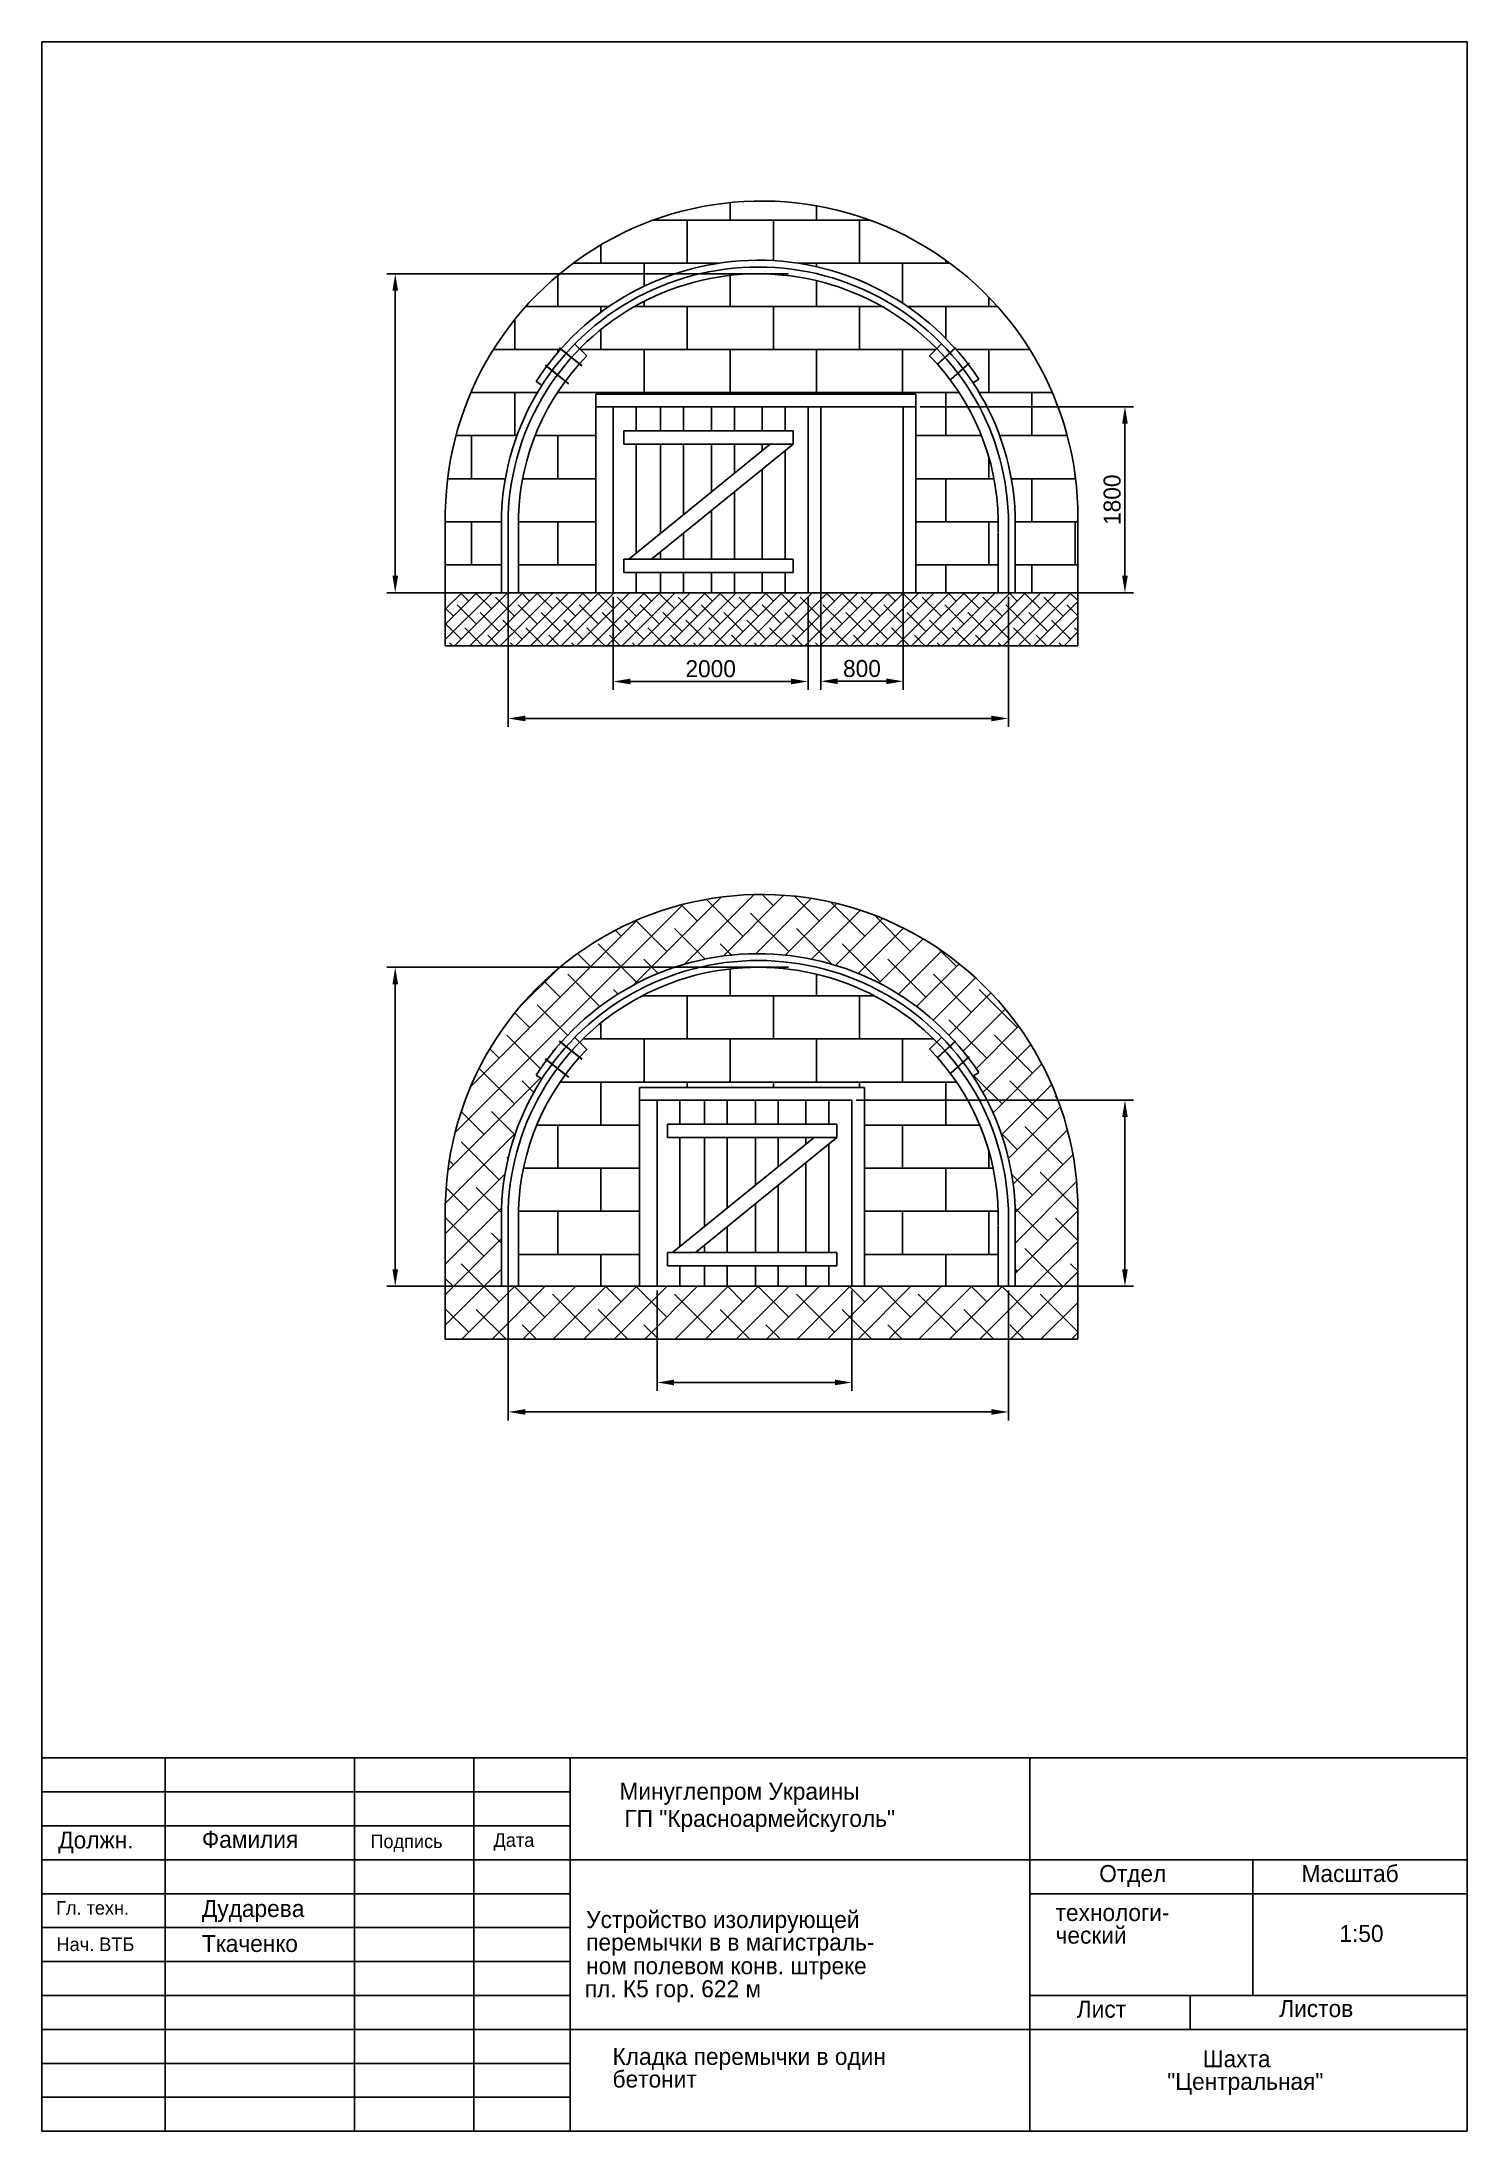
# Model space of a CAD drawing. Header units: millimetres. Extents: x 337 to 547, y -59 to 249.
import ezdxf

# ---------------------------------------------------------------- set-up
doc = ezdxf.new("R2010")
doc.units = ezdxf.units.MM
doc.dimstyles.new('ISO-25', dxfattribs={"dimtxt": 2.5, "dimasz": 2.5, "dimexe": 1.25, "dimexo": 0.625, "dimtad": 1, "dimtxsty": 'Standard', "dimcen": 2.5, "dimadec": 0, "dimazin": 0, "dimtfac": 1, "dimtmove": 0, "dimatfit": 3, "dimfxl": 0, "dimarcsym": 0})

# ---------------------------------------------------------------- blocks, each defined once
blk = doc.blocks.new('*D6')
at = {"color": 0, "lineweight": -2}
for p, q in [((405.45, 167.44), (405.45, 147.58)), ((479.13, 166.73), (479.13, 147.58)), ((476.63, 148.83), (407.95, 148.83))]:
    blk.add_line(p, q, dxfattribs=at)
at = {"color": 0}
for points in [[(407.95, 149.25), (407.95, 148.41), (405.45, 148.83)], [(476.63, 149.25), (476.63, 148.41), (479.13, 148.83)]]:
    blk.add_solid(points, dxfattribs=at)
at = {"layer": 'Defpoints', "color": 0}
for p in [(405.45, 168.07), (479.13, 167.36), (405.45, 148.83)]:
    blk.add_point(p, dxfattribs=at)
blk = doc.blocks.new('*D7')
at = {"color": 0, "lineweight": -2}
for p, q in [((446.75, 214.35), (387.55, 214.35)), ((388.8, 211.85), (388.8, 169.86)), ((445.8, 167.36), (387.55, 167.36))]:
    blk.add_line(p, q, dxfattribs=at)
at = {"color": 0}
for points in [[(388.39, 211.85), (389.22, 211.85), (388.8, 214.35)], [(388.39, 169.86), (389.22, 169.86), (388.8, 167.36)]]:
    blk.add_solid(points, dxfattribs=at)
at = {"layer": 'Defpoints', "color": 0}
for p in [(447.38, 214.35), (388.8, 167.36), (446.43, 167.36)]:
    blk.add_point(p, dxfattribs=at)
blk = doc.blocks.new('*D23')
at = {"color": 0, "lineweight": -2}
for p, q in [((466.13, 194.77), (497.56, 194.77)), ((496.31, 192.27), (496.31, 169.86)), ((466.13, 167.36), (497.56, 167.36))]:
    blk.add_line(p, q, dxfattribs=at)
at = {"color": 0}
for points in [[(495.89, 192.27), (496.72, 192.27), (496.31, 194.77)], [(495.89, 169.86), (496.72, 169.86), (496.31, 167.36)]]:
    blk.add_solid(points, dxfattribs=at)
at = {"layer": 'Defpoints', "color": 0}
for p in [(465.5, 194.77), (465.5, 167.36), (496.31, 167.36)]:
    blk.add_point(p, dxfattribs=at)
at = {"color": 0, "insert": (494.43, 181.06), "char_height": 2.5, "attachment_point": 5, "rotation": 90}
blk.add_mtext('1800', dxfattribs=at)
blk = doc.blocks.new('*D24')
at = {"color": 0, "lineweight": -2}
for p, q in [((451.49, 194.14), (451.49, 153.06)), ((463.63, 194.14), (463.63, 153.06)), ((453.99, 154.31), (461.13, 154.31))]:
    blk.add_line(p, q, dxfattribs=at)
at = {"color": 0}
for points in [[(453.99, 154.73), (453.99, 153.89), (451.49, 154.31)], [(461.13, 154.73), (461.13, 153.89), (463.63, 154.31)]]:
    blk.add_solid(points, dxfattribs=at)
at = {"layer": 'Defpoints', "color": 0}
for p in [(451.49, 194.77), (463.63, 194.77), (463.63, 154.31)]:
    blk.add_point(p, dxfattribs=at)
at = {"color": 0, "insert": (457.56, 156.18), "char_height": 2.5, "attachment_point": 5}
blk.add_mtext('800', dxfattribs=at)
blk = doc.blocks.new('*D25')
at = {"color": 0, "lineweight": -2}
for p, q in [((420.93, 166.73), (420.93, 153.03)), ((449.62, 166.73), (449.62, 153.03)), ((447.12, 154.28), (423.43, 154.28))]:
    blk.add_line(p, q, dxfattribs=at)
at = {"color": 0}
for points in [[(423.43, 154.69), (423.43, 153.86), (420.93, 154.28)], [(447.12, 154.69), (447.12, 153.86), (449.62, 154.28)]]:
    blk.add_solid(points, dxfattribs=at)
at = {"layer": 'Defpoints', "color": 0}
for p in [(420.93, 167.36), (449.62, 167.36), (420.93, 154.28)]:
    blk.add_point(p, dxfattribs=at)
at = {"color": 0, "insert": (435.27, 156.15), "char_height": 2.5, "attachment_point": 5}
blk.add_mtext('2000', dxfattribs=at)
blk = doc.blocks.new('*D26')
at = {"color": 0, "lineweight": -2}
for p, q in [((405.45, 65.25), (405.45, 45.39)), ((479.13, 64.54), (479.13, 45.39)), ((476.63, 46.64), (407.95, 46.64))]:
    blk.add_line(p, q, dxfattribs=at)
at = {"color": 0}
for points in [[(407.95, 47.05), (407.95, 46.22), (405.45, 46.64)], [(476.63, 47.05), (476.63, 46.22), (479.13, 46.64)]]:
    blk.add_solid(points, dxfattribs=at)
at = {"layer": 'Defpoints', "color": 0}
for p in [(405.45, 65.87), (479.13, 65.16), (405.45, 46.64)]:
    blk.add_point(p, dxfattribs=at)
blk = doc.blocks.new('*D27')
at = {"color": 0, "lineweight": -2}
for p, q in [((446.75, 112.16), (387.55, 112.16)), ((388.8, 109.66), (388.8, 67.66)), ((445.8, 65.16), (387.55, 65.16))]:
    blk.add_line(p, q, dxfattribs=at)
at = {"color": 0}
for points in [[(388.39, 109.66), (389.22, 109.66), (388.8, 112.16)], [(388.39, 67.66), (389.22, 67.66), (388.8, 65.16)]]:
    blk.add_solid(points, dxfattribs=at)
at = {"layer": 'Defpoints', "color": 0}
for p in [(447.38, 112.16), (388.8, 65.16), (446.43, 65.16)]:
    blk.add_point(p, dxfattribs=at)
blk = doc.blocks.new('*D28')
at = {"color": 0, "lineweight": -2}
for p, q in [((456.7, 92.58), (497.56, 92.58)), ((496.31, 90.08), (496.31, 67.66)), ((456.7, 65.16), (497.56, 65.16))]:
    blk.add_line(p, q, dxfattribs=at)
at = {"color": 0}
for points in [[(495.89, 90.08), (496.72, 90.08), (496.31, 92.58)], [(495.89, 67.66), (496.72, 67.66), (496.31, 65.16)]]:
    blk.add_solid(points, dxfattribs=at)
at = {"layer": 'Defpoints', "color": 0}
for p in [(456.07, 92.58), (456.07, 65.16), (496.31, 65.16)]:
    blk.add_point(p, dxfattribs=at)
blk = doc.blocks.new('*D32')
at = {"color": 0, "lineweight": -2}
for p, q in [((427.38, 64.54), (427.38, 49.73)), ((456.07, 64.54), (456.07, 49.73)), ((453.57, 50.98), (429.88, 50.98))]:
    blk.add_line(p, q, dxfattribs=at)
at = {"color": 0}
for points in [[(429.88, 51.4), (429.88, 50.57), (427.38, 50.98)], [(453.57, 51.4), (453.57, 50.57), (456.07, 50.98)]]:
    blk.add_solid(points, dxfattribs=at)
at = {"layer": 'Defpoints', "color": 0}
for p in [(427.38, 65.16), (456.07, 65.16), (427.38, 50.98)]:
    blk.add_point(p, dxfattribs=at)

msp = doc.modelspace()

# ---------------------------------------------------------------- hatches: boundary and pattern name
h = msp.add_hatch()
h.set_pattern_fill('BRICK', color=256, style=0)
h.paths.add_polyline_path([(396.18, 177.648), (396.18, 167.355), (404.445, 167.355), (404.445, 178.757, -0.1349998), (410.413, 197.929), (409.571, 198.469, -0.2517057), (441.73, 216.352), (441.73, 225.074, 0.4128612)])
h.paths.add_polyline_path([(474.762, 198.84), (473.927, 198.29, -0.1549431), (480.129, 176.23), (480.129, 167.355), (489.351, 167.355), (489.351, 180.217, 0.4098837), (441.73, 225.074), (441.73, 216.352, -0.2563067)])
h = msp.add_hatch()
h.set_pattern_fill('BRICK', color=256, style=0)
h.paths.add_polyline_path([(468.585, 203.325, 0.4197696), (415.962, 203.298), (417.033, 202.248, 0.187367), (406.945, 178.714), (406.945, 167.355), (418.338, 167.355), (418.338, 196.635), (465.5, 196.635), (465.5, 167.355), (477.629, 167.355), (477.629, 176.272, 0.1931803), (468.667, 201.043), (467.523, 202.282)])
h = msp.add_hatch()
h.set_pattern_fill('ANSI38', color=256, scale=0.5, style=0)
h.paths.add_polyline_path([(489.351, 167.355), (396.18, 167.355), (396.18, 159.551), (489.351, 159.551)])
h = msp.add_hatch()
h.set_pattern_fill('ANSI38', color=256, style=0)
h.paths.add_polyline_path([(396.18, 75.456), (396.18, 65.164), (404.445, 65.164), (404.445, 76.565, -0.1349998), (410.413, 95.738), (409.571, 96.278, -0.5430464), (474.762, 96.648), (473.927, 96.099, -0.1549431), (480.129, 74.038), (480.129, 65.164), (489.351, 65.164), (489.351, 78.026, 0.9903343)])
h = msp.add_hatch()
h.set_pattern_fill('BRICK', color=256, style=0)
h.paths.add_polyline_path([(415.962, 101.106), (417.033, 100.056, 0.187367), (406.945, 76.523), (406.945, 65.164), (424.788, 65.164), (424.788, 94.444), (457.938, 94.444), (457.938, 65.164), (477.629, 65.164), (477.629, 74.081, 0.1931803), (468.667, 98.852), (467.523, 100.09), (468.585, 101.133, 0.4197696)])
h = msp.add_hatch()
h.set_pattern_fill('ANSI38', color=256, style=0)
h.paths.add_polyline_path([(489.351, 65.164), (396.18, 65.164), (396.18, 57.359), (489.351, 57.359)])

# ---------------------------------------------------------------- linework, layer by layer
for p, q in [((336.73, 248.545), (546.73, 248.545)), ((336.73, 248.545), (336.73, -59.354)), ((546.73, 248.545), (546.73, -59.354)), ((415.248, 203.998), (417.033, 202.248)), ((467.523, 202.282), (469.299, 204.025)), ((468.667, 201.043), (467.523, 202.282)), ((409.571, 198.469), (410.413, 197.929)), ((474.762, 198.84), (473.927, 198.29)), ((418.338, 196.635), (465.5, 196.635)), ((418.338, 196.635), (418.338, 167.355)), ((418.338, 194.768), (449.621, 194.768)), ((420.925, 194.768), (420.925, 167.355)), ((424.288, 194.768), (424.288, 191.233)), ((427.891, 194.768), (427.891, 191.233)), ((431.253, 194.768), (431.253, 191.233)), ((435.417, 194.768), (435.417, 191.233)), ((438.779, 194.768), (438.779, 191.233)), ((442.863, 194.768), (442.863, 191.233)), ((446.225, 194.768), (446.225, 191.233)), ((449.621, 194.768), (449.621, 167.355)), ((449.621, 194.768), (465.5, 194.768)), ((451.488, 194.768), (451.488, 167.355)), ((463.633, 194.768), (463.633, 167.355)), ((465.5, 196.635), (465.5, 167.355)), ((422.464, 191.233), (447.422, 191.233)), ((422.464, 189.262), (422.464, 191.233)), ((447.422, 191.233), (447.422, 189.262)), ((447.422, 189.262), (422.464, 189.262)), ((444.051, 189.262), (423.194, 172.318)), ((424.288, 189.262), (424.288, 173.207)), ((447.422, 189.262), (426.565, 172.318)), ((427.891, 189.262), (427.891, 176.134)), ((431.253, 189.262), (431.253, 178.865)), ((435.417, 189.262), (435.417, 182.248)), ((438.779, 189.262), (438.779, 184.979)), ((442.863, 189.262), (442.863, 188.297)), ((446.225, 188.29), (446.225, 172.318)), ((442.863, 185.558), (442.863, 172.318)), ((438.779, 182.241), (438.779, 172.318)), ((396.18, 159.551), (396.18, 178.757)), ((404.445, 167.355), (404.445, 178.757)), ((405.445, 167.355), (405.445, 178.757)), ((406.945, 167.355), (406.945, 178.757)), ((435.417, 179.509), (435.417, 172.318)), ((489.351, 180.217), (489.351, 159.551)), ((431.253, 176.127), (431.253, 172.318)), ((477.629, 167.355), (477.629, 176.23)), ((479.129, 167.355), (479.129, 176.23)), ((480.129, 167.355), (480.129, 176.23)), ((427.891, 173.395), (427.891, 172.318)), ((422.464, 172.318), (447.422, 172.318)), ((422.464, 170.347), (422.464, 172.318)), ((447.422, 170.347), (422.464, 170.347)), ((424.288, 170.347), (424.288, 167.355)), ((427.891, 170.347), (427.891, 167.355)), ((431.253, 170.347), (431.253, 167.355)), ((435.417, 170.347), (435.417, 167.355)), ((438.779, 170.347), (438.779, 167.355)), ((442.863, 170.347), (442.863, 167.355)), ((446.225, 170.347), (446.225, 167.355)), ((447.422, 172.318), (447.422, 170.347)), ((394.445, 167.355), (489.351, 167.355)), ((396.18, 167.355), (396.18, 159.551)), ((489.351, 167.355), (396.18, 167.355)), ((489.351, 159.551), (489.351, 167.355)), ((396.18, 159.551), (489.351, 159.551)), ((415.248, 101.806), (417.033, 100.056)), ((467.523, 100.09), (469.299, 101.834)), ((468.667, 98.852), (467.523, 100.09)), ((409.571, 96.278), (410.413, 95.738)), ((474.762, 96.648), (473.927, 96.099)), ((424.788, 94.444), (457.938, 94.444)), ((424.788, 94.444), (424.788, 65.164)), ((424.788, 92.577), (456.071, 92.577)), ((427.376, 92.577), (427.376, 65.164)), ((430.738, 92.577), (430.738, 89.042)), ((434.341, 92.577), (434.341, 89.042)), ((437.704, 92.577), (437.704, 89.042)), ((441.867, 92.577), (441.867, 89.042)), ((445.23, 92.577), (445.23, 89.042)), ((449.313, 92.577), (449.313, 89.042)), ((452.676, 92.577), (452.676, 89.042)), ((456.071, 92.577), (456.071, 65.164)), ((457.938, 94.444), (457.938, 65.164)), ((428.915, 89.042), (453.872, 89.042)), ((428.915, 87.071), (428.915, 89.042)), ((453.872, 87.071), (428.915, 87.071)), ((450.501, 87.071), (429.644, 70.127)), ((430.738, 87.071), (430.738, 71.015)), ((453.872, 87.071), (433.015, 70.127)), ((434.341, 87.071), (434.341, 73.942)), ((437.704, 87.071), (437.704, 76.674)), ((441.867, 87.071), (441.867, 80.056)), ((445.23, 87.071), (445.23, 82.788)), ((449.313, 87.071), (449.313, 86.105)), ((453.872, 89.042), (453.872, 87.071)), ((449.313, 83.367), (449.313, 70.127)), ((452.676, 86.099), (452.676, 70.127)), ((441.867, 77.318), (441.867, 70.127)), ((445.23, 80.05), (445.23, 70.127)), ((489.351, 78.026), (489.351, 57.359)), ((396.18, 57.359), (396.18, 76.565)), ((404.445, 65.164), (404.445, 76.565)), ((405.445, 65.164), (405.445, 76.565)), ((406.945, 65.164), (406.945, 76.565)), ((437.704, 73.936), (437.704, 70.127)), ((477.629, 65.164), (477.629, 74.038)), ((479.129, 65.164), (479.129, 74.038)), ((480.129, 65.164), (480.129, 74.038)), ((434.341, 71.204), (434.341, 70.127)), ((428.915, 70.127), (453.872, 70.127)), ((428.915, 68.155), (428.915, 70.127)), ((453.872, 68.155), (428.915, 68.155)), ((430.738, 68.155), (430.738, 65.164)), ((434.341, 68.155), (434.341, 65.164)), ((437.704, 68.155), (437.704, 65.164)), ((441.867, 68.155), (441.867, 65.164)), ((445.23, 68.155), (445.23, 65.164)), ((449.313, 68.155), (449.313, 65.164)), ((452.676, 68.155), (452.676, 65.164)), ((453.872, 70.127), (453.872, 68.155)), ((394.445, 65.164), (489.351, 65.164)), ((396.18, 65.164), (396.18, 57.359)), ((489.351, 65.164), (396.18, 65.164)), ((489.351, 57.359), (489.351, 65.164)), ((396.18, 57.359), (489.351, 57.359)), ((336.73, -4.354), (546.73, -4.354)), ((354.884, -4.354), (354.884, -59.354)), ((382.787, -4.354), (382.787, -59.354)), ((400.377, -4.354), (400.377, -59.354)), ((414.561, -4.354), (414.561, -59.354)), ((482.294, -4.354), (482.294, -59.354)), ((336.73, -9.354), (414.561, -9.354)), ((336.73, -14.354), (414.561, -14.354)), ((336.73, -19.354), (546.73, -19.354)), ((515.125, -19.354), (515.125, -39.354)), ((336.73, -24.354), (414.561, -24.354)), ((482.294, -24.354), (546.73, -24.354)), ((336.73, -29.354), (414.561, -29.354)), ((336.73, -34.354), (414.561, -34.354)), ((336.73, -39.354), (414.561, -39.354)), ((482.294, -39.354), (546.73, -39.354)), ((505.928, -39.354), (505.928, -44.354)), ((336.73, -44.354), (546.73, -44.354)), ((336.73, -49.354), (414.561, -49.354)), ((336.73, -54.354), (414.561, -54.354)), ((336.73, -59.354), (546.73, -59.354))]:
    msp.add_line(p, q)
at = {"lineweight": 30}
for p, q in [((412.957, 203.444), (416.271, 200.797)), ((471.352, 203.455), (468.619, 201)), ((410.914, 200.874), (414.307, 198.164)), ((473.341, 201.172), (470.662, 198.765)), ((410.914, 98.683), (414.307, 95.973)), ((412.957, 101.252), (416.271, 98.606)), ((471.352, 101.264), (468.619, 98.808)), ((473.341, 98.98), (470.662, 96.573))]:
    msp.add_line(p, q, dxfattribs=at)
for centre, radius, start, end in [((442.778, 178.48), 46.605, 357.86365, 181.02337), ((442.287, 177.493), 38.863, 33.3178, 147.33387), ((442.287, 177.493), 37.863, 358.08761, 178.08761), ((442.287, 177.493), 36.863, 358.08761, 178.08761), ((442.287, 177.493), 35.363, 135.57199, 178.08761), ((442.287, 177.493), 35.363, 358.08761, 41.7561), ((442.778, 76.289), 46.605, 357.86365, 181.02337), ((442.287, 75.302), 38.863, 33.3178, 147.33387), ((442.287, 75.302), 37.863, 358.08761, 178.08761), ((442.287, 75.302), 36.863, 358.08761, 178.08761), ((442.287, 75.302), 35.363, 135.57199, 178.08761), ((442.287, 75.302), 35.363, 358.08761, 41.7561)]:
    msp.add_arc(centre, radius, start, end)

# ---------------------------------------------------------------- texts
for s, height, p in [('Минуглепром Украины', 2.5, (421.831, -10.509)), ('ГП "Красноармейскуголь"', 2.5, (422.558, -14.505)), ('Должн.', 2.5, (339.152, -17.691)), ('Фамилия', 2.5, (360.324, -17.595)), ('Подпись', 2, (385.138, -17.634)), ('Дата', 2, (403.281, -17.448)), ('Отдел', 2.5, (492.512, -22.631)), ('Масштаб', 2.5, (522.325, -22.631)), ('Гл. техн.', 2, (338.829, -27.442)), ('Дударева', 2.5, (360.324, -27.79)), ('Устройство изолирующей', 2.5, (416.932, -29.408)), ('технологи-', 2.5, (486.087, -28.378)), ('Ткаченко', 2.5, (360.324, -32.939)), ('перемычки в в магистраль-', 2.5, (416.932, -32.741)), ('ческий', 2.5, (486.087, -31.712)), ('1:50', 2.5, (527.9, -31.464)), ('Нач. ВТБ', 2, (338.899, -32.807)), ('ном полевом конв. штреке', 2.5, (416.932, -36.221)), ('пл. К5 гор. 622 м', 2.5, (416.733, -39.606)), ('Лист', 2.5, (489.206, -42.625)), ('Листов', 2.5, (519.039, -42.527)), ('Кладка перемычки в один', 2.5, (420.817, -49.587)), ('Шахта', 2.5, (507.777, -49.931)), ('бетонит', 2.5, (420.817, -52.92)), ('"Центральная"', 2.5, (502.539, -53.264))]:
    msp.add_text(s, height=height).set_placement(p)

# ---------------------------------------------------------------- dimensions: what is measured, and where the dimension line sits
for base, p1, p2, text, picture, middle in [((388.803, 167.355), (447.377, 214.352), (446.426, 167.355), '  ', '*D7', (388.803, 190.854)), ((496.307, 167.355), (465.5, 194.768), (465.5, 167.355), '1800', '*D23', (496.307, 181.062)), ((388.803, 65.164), (447.377, 112.16), (446.426, 65.164), '  ', '*D27', (388.803, 88.662)), ((496.307, 65.164), (456.071, 92.577), (456.071, 65.164), '      ', '*D28', (496.307, 78.87))]:
    dim = msp.add_linear_dim(base=base, p1=p1, p2=p2, angle=90, text=text, dimstyle='ISO-25')
    dim.commit()
    dim.dimension.update_dxf_attribs({"geometry": picture, "text_midpoint": middle, "dimtype": 160})
for base, p1, p2, text, picture, middle in [((463.633, 154.309), (451.488, 194.768), (463.633, 194.768), '800', '*D24', (457.56, 156.184)), ((427.376, 50.985), (456.071, 65.164), (427.376, 65.164), '          ', '*D32', (441.723, 52.86))]:
    dim = msp.add_linear_dim(base=base, p1=p1, p2=p2, text=text, dimstyle='ISO-25')
    dim.commit()
    dim.dimension.update_dxf_attribs({"geometry": picture, "text_midpoint": middle})
for base, p1, p2, picture, middle in [((405.445, 148.83), (479.129, 167.355), (405.445, 168.066), '*D6', (442.144, 148.83)), ((405.445, 46.638), (479.129, 65.164), (405.445, 65.875), '*D26', (442.144, 46.638))]:
    dim = msp.add_linear_dim(base=base, p1=p1, p2=p2, text='   ', dimstyle='ISO-25', override={"dimjust": 4})
    dim.commit()
    dim.dimension.update_dxf_attribs({"geometry": picture, "text_midpoint": middle, "dimtype": 160})
dim = msp.add_linear_dim(base=(420.925, 154.278), p1=(449.621, 167.355), p2=(420.925, 167.355), text='2000', dimstyle='ISO-25')
dim.commit()
dim.dimension.update_dxf_attribs({"geometry": '*D25', "text_midpoint": (435.273, 154.278), "dimtype": 160})

doc.saveas('drawing.dxf')
